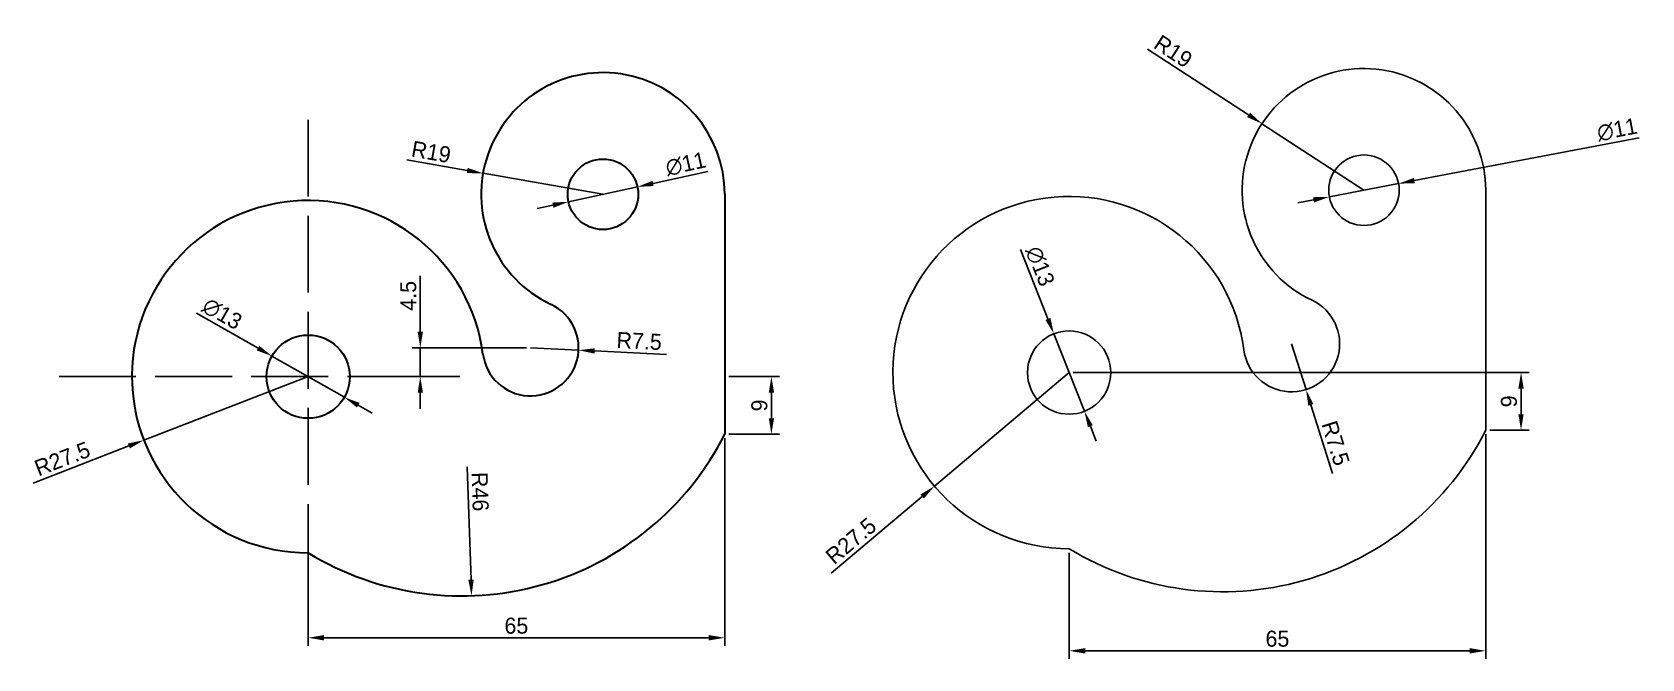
# Model space of a CAD drawing. Header units: millimetres. Extents: x 83 to 334, y 74 to 172.
import ezdxf

# ---------------------------------------------------------------- set-up
doc = ezdxf.new("R2010")
doc.units = ezdxf.units.MM
doc.linetypes.add('ACAD_ISO02W100', pattern=[15, 12, -3])
doc.dimstyles.new('ISO-25', dxfattribs={"dimtxt": 2.5, "dimasz": 2.5, "dimexe": 1.25, "dimexo": 0.625, "dimtad": 1, "dimdsep": 46, "dimtxsty": 'Standard', "dimcen": 2.5, "dimadec": 0, "dimazin": 0, "dimtfac": 1, "dimtmove": 0, "dimatfit": 3, "dimfxl": 1, "dimarcsym": 0})

# ---------------------------------------------------------------- blocks, each defined once
blk = doc.blocks.new('*D1')
at = {"color": 0, "lineweight": -2, "transparency": 16777216}
for p, q in [((191.04, 108.55), (191.04, 76.16)), ((126.04, 90.05), (126.04, 76.16)), ((128.54, 77.41), (188.54, 77.41))]:
    blk.add_line(p, q, dxfattribs=at)
at = {"color": 0, "transparency": 16777216}
for points in [[(128.54, 77.83), (128.54, 76.99), (126.04, 77.41)], [(188.54, 77.83), (188.54, 76.99), (191.04, 77.41)]]:
    blk.add_solid(points, dxfattribs=at)
at = {"layer": 'Defpoints', "color": 0, "transparency": 16777216}
for p in [(191.04, 109.18), (126.04, 90.68), (191.04, 77.41)]:
    blk.add_point(p, dxfattribs=at)
at = {"color": 0, "transparency": 16777216, "insert": (158.54, 79.28), "char_height": 2.5, "attachment_point": 5}
blk.add_mtext('65', dxfattribs=at)
blk = doc.blocks.new('*D2')
at = {"color": 0, "lineweight": -2, "transparency": 16777216}
for p, q in [((108.62, 128.1), (118.22, 122.63)), ((131.69, 114.96), (120.4, 121.39)), ((133.86, 113.73), (136.04, 112.49))]:
    blk.add_line(p, q, dxfattribs=at)
at = {"color": 0, "transparency": 16777216}
for points in [[(118.43, 122.99), (118.02, 122.27), (120.4, 121.39)], [(134.07, 114.09), (133.66, 113.36), (131.69, 114.96)]]:
    blk.add_solid(points, dxfattribs=at)
at = {"layer": 'Defpoints', "color": 0, "transparency": 16777216}
for p in [(120.4, 121.39), (131.69, 114.96)]:
    blk.add_point(p, dxfattribs=at)
at = {"color": 0, "transparency": 16777216, "insert": (112.62, 127.98), "char_height": 2.5, "attachment_point": 5, "rotation": 330.3418}
blk.add_mtext('∅13', dxfattribs=at)
blk = doc.blocks.new('*D3')
at = {"color": 0, "lineweight": -2, "transparency": 16777216}
for p, q in [((126.04, 118.18), (100.4, 108.26)), ((83.11, 101.57), (98.06, 107.36))]:
    blk.add_line(p, q, dxfattribs=at)
at = {"color": 0, "transparency": 16777216}
blk.add_solid([(97.91, 107.75), (98.21, 106.97), (100.4, 108.26)], dxfattribs=at)
at = {"layer": 'Defpoints', "color": 0, "transparency": 16777216}
for p in [(126.04, 118.18), (100.4, 108.26)]:
    blk.add_point(p, dxfattribs=at)
at = {"color": 0, "transparency": 16777216, "insert": (87.68, 105.35), "char_height": 2.5, "attachment_point": 5, "rotation": 21.1422}
blk.add_mtext('R27.5', dxfattribs=at)
blk = doc.blocks.new('*D4')
at = {"color": 0, "lineweight": -2, "transparency": 16777216}
for p, q in [((141.43, 152.03), (150.87, 150.37)), ((172.04, 146.65), (153.33, 149.94))]:
    blk.add_line(p, q, dxfattribs=at)
at = {"color": 0, "transparency": 16777216}
blk.add_solid([(150.94, 150.78), (150.8, 149.96), (153.33, 149.94)], dxfattribs=at)
at = {"layer": 'Defpoints', "color": 0, "transparency": 16777216}
for p in [(153.33, 149.94), (172.04, 146.65)]:
    blk.add_point(p, dxfattribs=at)
at = {"color": 0, "transparency": 16777216, "insert": (145.24, 153.26), "char_height": 2.5, "attachment_point": 5, "rotation": 350.0405}
blk.add_mtext('R19', dxfattribs=at)
blk = doc.blocks.new('*D5')
at = {"color": 0, "lineweight": -2, "transparency": 16777216}
blk.add_line((150.87, 104.11), (151.46, 86.47), dxfattribs=at)
at = {"color": 0, "transparency": 16777216}
blk.add_solid([(151.88, 86.49), (151.04, 86.46), (151.54, 83.97)], dxfattribs=at)
at = {"layer": 'Defpoints', "color": 0, "transparency": 16777216}
for p in [(150, 129.95), (151.54, 83.97)]:
    blk.add_point(p, dxfattribs=at)
at = {"color": 0, "transparency": 16777216, "insert": (152.87, 100.22), "char_height": 2.5, "attachment_point": 5, "rotation": 271.9234}
blk.add_mtext('R46', dxfattribs=at)
blk = doc.blocks.new('*D6')
at = {"color": 0, "lineweight": -2, "transparency": 16777216}
for p, q in [((160.75, 122.68), (168.24, 122.31)), ((181.98, 121.65), (170.74, 122.19))]:
    blk.add_line(p, q, dxfattribs=at)
at = {"color": 0, "transparency": 16777216}
blk.add_solid([(170.76, 122.61), (170.72, 121.78), (168.24, 122.31)], dxfattribs=at)
at = {"layer": 'Defpoints', "color": 0, "transparency": 16777216}
for p in [(160.75, 122.68), (168.24, 122.31)]:
    blk.add_point(p, dxfattribs=at)
at = {"color": 0, "transparency": 16777216, "insert": (177.7, 123.73), "char_height": 2.5, "attachment_point": 5, "rotation": 357.2162}
blk.add_mtext('R7.5', dxfattribs=at)
blk = doc.blocks.new('*D7')
at = {"color": 0, "lineweight": -2, "transparency": 16777216}
for p, q in [((191.67, 118.18), (199.58, 118.18)), ((198.33, 111.68), (198.33, 115.68)), ((191.67, 109.18), (199.58, 109.18))]:
    blk.add_line(p, q, dxfattribs=at)
at = {"color": 0, "transparency": 16777216}
for points in [[(197.92, 115.68), (198.75, 115.68), (198.33, 118.18)], [(197.92, 111.68), (198.75, 111.68), (198.33, 109.18)]]:
    blk.add_solid(points, dxfattribs=at)
at = {"layer": 'Defpoints', "color": 0, "transparency": 16777216}
for p in [(191.04, 118.18), (198.33, 118.18), (191.04, 109.18)]:
    blk.add_point(p, dxfattribs=at)
at = {"color": 0, "transparency": 16777216, "insert": (196.46, 113.68), "char_height": 2.5, "attachment_point": 5, "rotation": 90}
blk.add_mtext('9', dxfattribs=at)
blk = doc.blocks.new('*D8')
at = {"color": 0, "lineweight": -2, "transparency": 16777216}
for p, q in [((143.54, 125.18), (143.54, 133.93)), ((160.13, 122.68), (142.29, 122.68)), ((143.54, 118.18), (143.54, 122.68)), ((149.07, 118.18), (142.29, 118.18)), ((143.54, 115.68), (143.54, 113.18))]:
    blk.add_line(p, q, dxfattribs=at)
at = {"color": 0, "transparency": 16777216}
for points in [[(143.13, 125.18), (143.96, 125.18), (143.54, 122.68)], [(143.13, 115.68), (143.96, 115.68), (143.54, 118.18)]]:
    blk.add_solid(points, dxfattribs=at)
at = {"layer": 'Defpoints', "color": 0, "transparency": 16777216}
for p in [(143.54, 122.68), (160.75, 122.68), (149.7, 118.18)]:
    blk.add_point(p, dxfattribs=at)
at = {"color": 0, "transparency": 16777216, "insert": (141.67, 130.8), "char_height": 2.5, "attachment_point": 5, "rotation": 90}
blk.add_mtext('4.5', dxfattribs=at)
blk = doc.blocks.new('*D9')
at = {"color": 0, "lineweight": -2, "transparency": 16777216}
for p, q in [((188.41, 150.21), (179.86, 148.35)), ((166.67, 145.49), (177.42, 147.82)), ((164.23, 144.96), (161.78, 144.42))]:
    blk.add_line(p, q, dxfattribs=at)
at = {"color": 0, "transparency": 16777216}
for points in [[(179.77, 148.76), (179.95, 147.94), (177.42, 147.82)], [(164.14, 145.36), (164.31, 144.55), (166.67, 145.49)]]:
    blk.add_solid(points, dxfattribs=at)
at = {"layer": 'Defpoints', "color": 0, "transparency": 16777216}
for p in [(177.42, 147.82), (166.67, 145.49)]:
    blk.add_point(p, dxfattribs=at)
at = {"color": 0, "transparency": 16777216, "insert": (184.96, 151.38), "char_height": 2.5, "attachment_point": 5, "rotation": 12.2523}
blk.add_mtext('∅11', dxfattribs=at)
blk = doc.blocks.new('*D11')
at = {"color": 0, "lineweight": -2, "transparency": 16777216}
for p, q in [((237.2, 138.02), (241.48, 127.19)), ((247.18, 112.77), (242.4, 124.86)), ((248.1, 110.45), (249.02, 108.12))]:
    blk.add_line(p, q, dxfattribs=at)
at = {"color": 0, "transparency": 16777216}
for points in [[(241.87, 127.34), (241.09, 127.03), (242.4, 124.86)], [(248.48, 110.6), (247.71, 110.29), (247.18, 112.77)]]:
    blk.add_solid(points, dxfattribs=at)
at = {"layer": 'Defpoints', "color": 0, "transparency": 16777216}
for p in [(242.4, 124.86), (247.18, 112.77)]:
    blk.add_point(p, dxfattribs=at)
at = {"color": 0, "transparency": 16777216, "insert": (240.24, 135.42), "char_height": 2.5, "attachment_point": 5, "rotation": 291.5666}
blk.add_mtext('∅13', dxfattribs=at)
blk = doc.blocks.new('*D12')
at = {"color": 0, "lineweight": -2, "transparency": 16777216}
for p, q in [((333.73, 155.49), (298.65, 148.79)), ((285.39, 146.26), (296.19, 148.32)), ((282.93, 145.79), (280.47, 145.32))]:
    blk.add_line(p, q, dxfattribs=at)
at = {"color": 0, "transparency": 16777216}
for points in [[(298.57, 149.2), (298.72, 148.38), (296.19, 148.32)], [(282.85, 146.2), (283.01, 145.38), (285.39, 146.26)]]:
    blk.add_solid(points, dxfattribs=at)
at = {"layer": 'Defpoints', "color": 0, "transparency": 16777216}
for p in [(296.19, 148.32), (285.39, 146.26)]:
    blk.add_point(p, dxfattribs=at)
at = {"color": 0, "transparency": 16777216, "insert": (330.3, 156.74), "char_height": 2.5, "attachment_point": 5, "rotation": 10.8075}
blk.add_mtext('∅11', dxfattribs=at)
blk = doc.blocks.new('*D13')
at = {"color": 0, "lineweight": -2, "transparency": 16777216}
for p, q in [((257.04, 169.34), (272.79, 159.05)), ((290.79, 147.29), (274.88, 157.68))]:
    blk.add_line(p, q, dxfattribs=at)
at = {"color": 0, "transparency": 16777216}
blk.add_solid([(273.02, 159.4), (272.56, 158.7), (274.88, 157.68)], dxfattribs=at)
at = {"layer": 'Defpoints', "color": 0, "transparency": 16777216}
for p in [(274.88, 157.68), (290.79, 147.29)]:
    blk.add_point(p, dxfattribs=at)
at = {"color": 0, "transparency": 16777216, "insert": (261.03, 168.97), "char_height": 2.5, "attachment_point": 5, "rotation": 326.8498}
blk.add_mtext('R19', dxfattribs=at)
blk = doc.blocks.new('*D14')
at = {"color": 0, "lineweight": -2, "transparency": 16777216}
for p, q in [((244.79, 118.82), (223.77, 101.08)), ((207.65, 87.47), (221.86, 99.47))]:
    blk.add_line(p, q, dxfattribs=at)
at = {"color": 0, "transparency": 16777216}
blk.add_solid([(221.59, 99.79), (222.13, 99.15), (223.77, 101.08)], dxfattribs=at)
at = {"layer": 'Defpoints', "color": 0, "transparency": 16777216}
for p in [(244.79, 118.82), (223.77, 101.08)]:
    blk.add_point(p, dxfattribs=at)
at = {"color": 0, "transparency": 16777216, "insert": (210.74, 92.53), "char_height": 2.5, "attachment_point": 5, "rotation": 40.164}
blk.add_mtext('R27.5', dxfattribs=at)
blk = doc.blocks.new('*D15')
at = {"color": 0, "lineweight": -2, "transparency": 16777216}
for p, q in [((279.5, 123.32), (281.75, 116.16)), ((285.89, 103.05), (282.51, 113.78))]:
    blk.add_line(p, q, dxfattribs=at)
at = {"color": 0, "transparency": 16777216}
blk.add_solid([(282.9, 113.9), (282.11, 113.65), (281.75, 116.16)], dxfattribs=at)
at = {"layer": 'Defpoints', "color": 0, "transparency": 16777216}
for p in [(279.5, 123.32), (281.75, 116.16)]:
    blk.add_point(p, dxfattribs=at)
at = {"color": 0, "transparency": 16777216, "insert": (286.36, 107.79), "char_height": 2.5, "attachment_point": 5, "rotation": 287.5035}
blk.add_mtext('R7.5', dxfattribs=at)
blk = doc.blocks.new('*D16')
at = {"color": 0, "lineweight": -2, "transparency": 16777216}
for p, q in [((309.79, 109.19), (309.79, 74.12)), ((244.79, 90.69), (244.79, 74.12)), ((247.29, 75.37), (307.29, 75.37))]:
    blk.add_line(p, q, dxfattribs=at)
at = {"color": 0, "transparency": 16777216}
for points in [[(247.29, 75.79), (247.29, 74.95), (244.79, 75.37)], [(307.29, 75.79), (307.29, 74.95), (309.79, 75.37)]]:
    blk.add_solid(points, dxfattribs=at)
at = {"layer": 'Defpoints', "color": 0, "transparency": 16777216}
for p in [(309.79, 109.82), (244.79, 91.32), (309.79, 75.37)]:
    blk.add_point(p, dxfattribs=at)
at = {"color": 0, "transparency": 16777216, "insert": (277.29, 77.25), "char_height": 2.5, "attachment_point": 5}
blk.add_mtext('65', dxfattribs=at)
blk = doc.blocks.new('*D17')
at = {"color": 0, "lineweight": -2, "transparency": 16777216}
for p, q in [((245.41, 118.82), (316.55, 118.82)), ((315.3, 116.32), (315.3, 112.32)), ((310.41, 109.82), (316.55, 109.82))]:
    blk.add_line(p, q, dxfattribs=at)
at = {"color": 0, "transparency": 16777216}
for points in [[(314.88, 116.32), (315.72, 116.32), (315.3, 118.82)], [(314.88, 112.32), (315.72, 112.32), (315.3, 109.82)]]:
    blk.add_solid(points, dxfattribs=at)
at = {"layer": 'Defpoints', "color": 0, "transparency": 16777216}
for p in [(244.79, 118.82), (309.79, 109.82), (315.3, 109.82)]:
    blk.add_point(p, dxfattribs=at)
at = {"color": 0, "transparency": 16777216, "insert": (313.43, 114.32), "char_height": 2.5, "attachment_point": 5, "rotation": 90}
blk.add_mtext('9', dxfattribs=at)

msp = doc.modelspace()

# ---------------------------------------------------------------- linework, layer by layer
at = {"color": 1, "linetype": 'ACAD_ISO02W100'}
for p, q in [((126.044, 158.295), (126.044, 80.83)), ((87.174, 118.179), (149.697, 118.179))]:
    msp.add_line(p, q, dxfattribs=at)
at = {"lineweight": 30}
msp.add_line((191.044, 146.653), (191.044, 109.179), dxfattribs=at)
msp.add_line((309.788, 109.816), (309.788, 147.291))
for centre, radius in [((172.044, 146.653), 5.5), ((126.044, 118.179), 6.5)]:
    msp.add_circle(centre, radius, dxfattribs=at)
for centre, radius in [((290.788, 147.291), 5.5), ((244.788, 118.816), 6.5)]:
    msp.add_circle(centre, radius)
for centre, radius, start, end in [((290.788, 147.291), 19, 0, 244.78246), ((244.788, 118.816), 27.5, 7.38705, 270), ((279.498, 123.316), 7.5, 187.38705, 64.78246), ((268.744, 130.586), 46, 238.61536, 333.15897)]:
    msp.add_arc(centre, radius, start, end)
for centre, radius, start, end in [((172.044, 146.653), 19, 0, 244.78246), ((126.044, 118.179), 27.5, 7.38705, 270), ((160.754, 122.679), 7.5, 187.38705, 64.78246), ((150, 129.948), 46, 238.61536, 333.15897)]:
    msp.add_arc(centre, radius, start, end, dxfattribs=at)

# ---------------------------------------------------------------- dimensions: what is measured, and where the dimension line sits
for center, mpoint, picture, middle in [((290.788, 147.291), (274.881, 157.681), '*D13', (260.002, 167.399)), ((244.788, 118.816), (223.773, 101.08), '*D14', (211.948, 91.1))]:
    dim = msp.add_radius_dim(center=center, mpoint=mpoint, dimstyle='ISO-25')
    dim.commit()
    dim.dimension.update_dxf_attribs({"geometry": picture, "text_midpoint": middle, "dimtype": 164})
for p1, p2, picture, middle in [((285.386, 146.26), (296.191, 148.322), '*D12', (330.656, 154.902)), ((247.178, 112.772), (242.399, 124.861), '*D11', (238.498, 134.73))]:
    dim = msp.add_diameter_dim_2p(p1=p1, p2=p2, dimstyle='ISO-25')
    dim.commit()
    dim.dimension.update_dxf_attribs({"geometry": picture, "text_midpoint": middle, "dimtype": 163})
at = {"color": 4}
for center, mpoint, picture, middle in [((172.044, 146.653), (153.33, 149.939), '*D4', (145.242, 153.263)), ((160.754, 122.679), (168.245, 122.314), '*D6', (177.7, 123.732))]:
    dim = msp.add_radius_dim(center=center, mpoint=mpoint, dimstyle='ISO-25', dxfattribs=at)
    dim.commit()
    dim.dimension.update_dxf_attribs({"geometry": picture, "text_midpoint": middle})
dim = msp.add_diameter_dim_2p(p1=(166.669, 145.486), p2=(177.419, 147.82), dimstyle='ISO-25', dxfattribs=at)
dim.commit()
dim.dimension.update_dxf_attribs({"geometry": '*D9', "text_midpoint": (185.359, 149.545)})
dim = msp.add_linear_dim(base=(143.545, 122.679), p1=(149.697, 118.179), p2=(160.754, 122.679), angle=90, dimstyle='ISO-25', dxfattribs=at)
dim.commit()
dim.dimension.update_dxf_attribs({"geometry": '*D8', "text_midpoint": (141.67, 130.804)})
dim = msp.add_diameter_dim_2p(p1=(131.692, 114.962), p2=(120.396, 121.395), dimstyle='ISO-25', dxfattribs=at)
dim.commit()
dim.dimension.update_dxf_attribs({"geometry": '*D2', "text_midpoint": (111.694, 126.35), "dimtype": 163})
for center, mpoint, picture, middle in [((150, 129.948), (151.544, 83.974), '*D5', (151.001, 100.153)), ((126.044, 118.179), (100.395, 108.26), '*D3', (88.352, 103.603))]:
    dim = msp.add_radius_dim(center=center, mpoint=mpoint, dimstyle='ISO-25', dxfattribs=at)
    dim.commit()
    dim.dimension.update_dxf_attribs({"geometry": picture, "text_midpoint": middle, "dimtype": 164})
dim = msp.add_radius_dim(center=(279.498, 123.316), mpoint=(281.754, 116.164), dimstyle='ISO-25')
dim.commit()
dim.dimension.update_dxf_attribs({"geometry": '*D15', "text_midpoint": (286.361, 107.787)})
dim = msp.add_aligned_dim(p1=(191.044, 109.179), p2=(191.044, 118.179), distance=-7.289, dimstyle='ISO-25', dxfattribs=at)
dim.commit()
dim.dimension.update_dxf_attribs({"geometry": '*D7', "text_midpoint": (196.458, 113.679)})
dim = msp.add_linear_dim(base=(315.302, 109.816), p1=(244.788, 118.816), p2=(309.788, 109.816), angle=90, dimstyle='ISO-25')
dim.commit()
dim.dimension.update_dxf_attribs({"geometry": '*D17', "text_midpoint": (313.427, 114.316)})
dim = msp.add_linear_dim(base=(191.044, 77.409), p1=(126.044, 90.679), p2=(191.044, 109.179), dimstyle='ISO-25', dxfattribs=at)
dim.commit()
dim.dimension.update_dxf_attribs({"geometry": '*D1', "text_midpoint": (158.544, 77.409), "dimtype": 160})
dim = msp.add_linear_dim(base=(309.788, 75.37), p1=(244.788, 91.316), p2=(309.788, 109.816), dimstyle='ISO-25')
dim.commit()
dim.dimension.update_dxf_attribs({"geometry": '*D16', "text_midpoint": (277.288, 77.245)})

doc.saveas('drawing.dxf')
